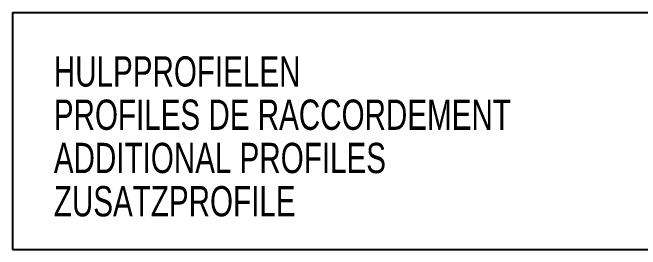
# Model space of a CAD drawing. Header units: millimetres. Extents: x -157 to 4988, y 4688 to 7765.
# Drawn here: x 676 to 1257, y 5949 to 6168 of the extents above; entities that cross this region are included whole.
import ezdxf

# ---------------------------------------------------------------- set-up
doc = ezdxf.new("R2010")
doc.units = ezdxf.units.MM
doc.header["$LTSCALE"] = 0.2
for name, color, linetype in [('RI-LAYOUT', 7, 'Continuous'), ('RI-TEXT-GENERAL-DEU', 7, 'Continuous'), ('RI-TEXT-GENERAL-ENG', 7, 'Continuous'), ('RI-TEXT-GENERAL-FRA', 7, 'Continuous'), ('RI-TEXT-GENERAL-NL', 7, 'Continuous')]:
    doc.layers.add(name, color=color, linetype=linetype)
doc.styles.add('T8', font='arial.ttf', dxfattribs={"width": 0.7, "height": 3.5})

# ---------------------------------------------------------------- blocks, each defined once
blk = doc.blocks.new('info-text-ARCH-1')
at = {"layer": 'RI-TEXT-GENERAL-DEU', "style": 'T8', "width": 0.7}
blk.add_attdef('DEU', (2.5, 1.191), '', height=1.75, dxfattribs=at)
at = {"layer": 'RI-TEXT-GENERAL-ENG', "style": 'T8', "width": 0.7}
blk.add_attdef('ENG', (2.5, 3.691), '', height=1.75, dxfattribs=at)
at = {"layer": 'RI-TEXT-GENERAL-FRA', "style": 'T8', "width": 0.7}
blk.add_attdef('FRA', (2.5, 6.191), '', height=1.75, dxfattribs=at)
at = {"layer": 'RI-TEXT-GENERAL-NL', "style": 'T8', "width": 0.7}
blk.add_attdef('NED', (2.5, 8.691), '', height=1.75, dxfattribs=at)

msp = doc.modelspace()

# ---------------------------------------------------------------- linework, layer by layer
at = {"layer": 'RI-LAYOUT'}
for p, q in [((675.96, 6167.61), (675.96, 5948.58)), ((675.96, 6167.61), (4590.43, 6167.61)), ((900.28, 6167.61), (2457.51, 6167.61)), ((675.96, 5948.58), (2633.2, 5948.58))]:
    msp.add_line(p, q, dxfattribs=at)

# ---------------------------------------------------------------- block references
ref = msp.add_blockref('info-text-ARCH-1', (674.17, 5960.11), dxfattribs=dict(xscale=16, yscale=16, zscale=16))
ref.add_attrib('NED', 'HULPPROFIELEN', (714.17, 6099.16), dxfattribs={"layer": 'RI-TEXT-GENERAL-NL', "height": 28, "style": 'T8', "width": 0.7})
ref.add_attrib('FRA', 'PROFILES DE RACCORDEMENT', (714.17, 6059.16), dxfattribs={"layer": 'RI-TEXT-GENERAL-FRA', "height": 28, "style": 'T8', "width": 0.7})
ref.add_attrib('ENG', 'ADDITIONAL PROFILES', (714.17, 6019.16), dxfattribs={"layer": 'RI-TEXT-GENERAL-ENG', "height": 28, "style": 'T8', "width": 0.7})
ref.add_attrib('DEU', 'ZUSATZPROFILE', (714.17, 5979.16), dxfattribs={"layer": 'RI-TEXT-GENERAL-DEU', "height": 28, "style": 'T8', "width": 0.7})

doc.saveas('drawing.dxf')
